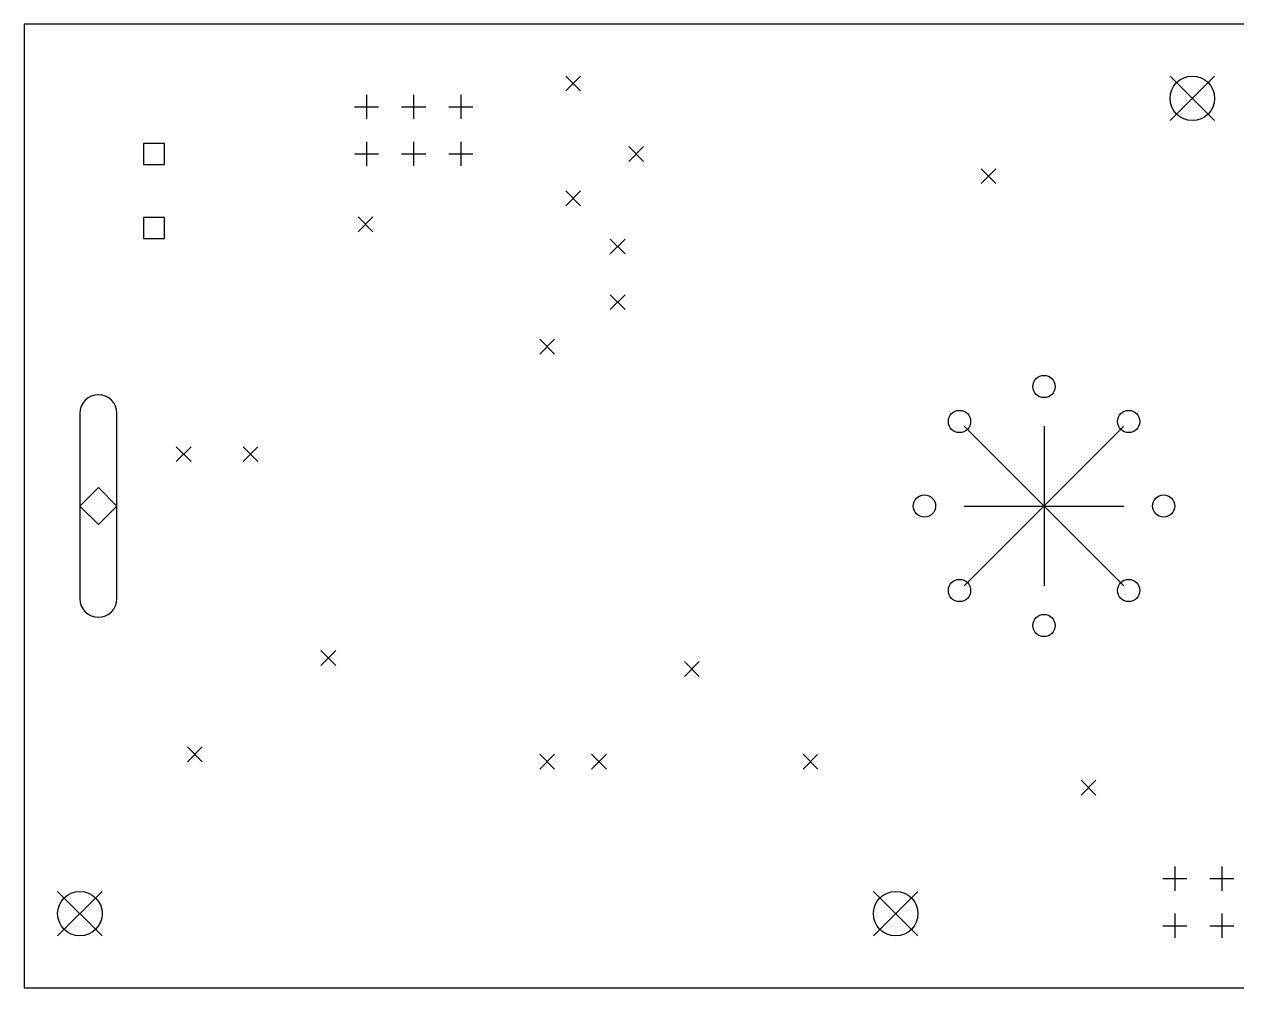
# Model space of a CAD drawing. Extents: x 13 to 79.5, y -149.9 to -100.
# Drawn here: x 15 to 47.7, y -126 to -100 of the extents above; entities that cross this region are included whole.
import ezdxf

# ---------------------------------------------------------------- set-up
doc = ezdxf.new("R2010")
doc.units = 0
doc.layers.add('BLACK', color=7, linetype='CONTINUOUS')

msp = doc.modelspace()

# ---------------------------------------------------------------- linework, layer by layer
at = {"layer": 'BLACK', "linetype": 'CONTINUOUS'}
for p, q in [((15, -100), (15, -126)), ((70, -100), (15, -100)), ((29.6, -101.4), (30, -101.8)), ((30, -101.4), (29.6, -101.8)), ((45.9, -101.4), (47.1, -102.6)), ((47.1, -101.4), (45.9, -102.6)), ((24.23, -101.905), (24.23, -102.555)), ((25.5, -101.905), (25.5, -102.555)), ((26.77, -101.905), (26.77, -102.555)), ((23.905, -102.23), (24.555, -102.23)), ((25.175, -102.23), (25.825, -102.23)), ((26.445, -102.23), (27.095, -102.23)), ((18.7828, -103.217), (18.2172, -103.217)), ((18.2172, -103.217), (18.2172, -103.783)), ((18.7828, -103.783), (18.7828, -103.217)), ((24.23, -103.175), (24.23, -103.825)), ((25.5, -103.175), (25.5, -103.825)), ((26.77, -103.175), (26.77, -103.825)), ((31.3, -103.3), (31.7, -103.7)), ((31.7, -103.3), (31.3, -103.7)), ((23.905, -103.5), (24.555, -103.5)), ((25.175, -103.5), (25.825, -103.5)), ((26.445, -103.5), (27.095, -103.5)), ((18.2172, -103.783), (18.7828, -103.783)), ((40.8, -103.9), (41.2, -104.3)), ((41.2, -103.9), (40.8, -104.3)), ((29.6, -104.5), (30, -104.9)), ((30, -104.5), (29.6, -104.9)), ((18.7828, -105.217), (18.2172, -105.217)), ((18.2172, -105.217), (18.2172, -105.783)), ((18.7828, -105.783), (18.7828, -105.217)), ((24, -105.2), (24.4, -105.6)), ((24.4, -105.2), (24, -105.6)), ((18.2172, -105.783), (18.7828, -105.783)), ((30.8, -105.8), (31.2, -106.2)), ((31.2, -105.8), (30.8, -106.2)), ((30.8, -107.3), (31.2, -107.7)), ((31.2, -107.3), (30.8, -107.7)), ((28.9, -108.5), (29.3, -108.9)), ((29.3, -108.5), (28.9, -108.9)), ((16.5, -110.5), (16.5, -115.5)), ((17.5, -115.5), (17.5, -110.5)), ((40.35, -110.85), (44.65, -115.15)), ((44.65, -110.85), (40.35, -115.15)), ((42.5, -110.85), (42.5, -115.15)), ((19.1, -111.4), (19.5, -111.8)), ((19.5, -111.4), (19.1, -111.8)), ((20.9, -111.4), (21.3, -111.8)), ((21.3, -111.4), (20.9, -111.8)), ((17, -112.5), (16.5, -113)), ((17.5, -113), (17, -112.5)), ((16.5, -113), (17, -113.5)), ((17, -113.5), (17.5, -113)), ((40.35, -113), (44.65, -113)), ((23, -116.9), (23.4, -117.3)), ((23.4, -116.9), (23, -117.3)), ((32.8, -117.2), (33.2, -117.6)), ((33.2, -117.2), (32.8, -117.6)), ((19.4, -119.5), (19.8, -119.9)), ((19.8, -119.5), (19.4, -119.9)), ((28.9, -119.7), (29.3, -120.1)), ((29.3, -119.7), (28.9, -120.1)), ((30.3, -119.7), (30.7, -120.1)), ((30.7, -119.7), (30.3, -120.1)), ((36, -119.7), (36.4, -120.1)), ((36.4, -119.7), (36, -120.1)), ((43.5, -120.4), (43.9, -120.8)), ((43.9, -120.4), (43.5, -120.8)), ((46.025, -122.73), (46.025, -123.38)), ((47.295, -122.73), (47.295, -123.38)), ((45.7, -123.055), (46.35, -123.055)), ((46.97, -123.055), (47.62, -123.055)), ((15.9, -123.4), (17.1, -124.6)), ((17.1, -123.4), (15.9, -124.6)), ((37.9, -123.4), (39.1, -124.6)), ((39.1, -123.4), (37.9, -124.6)), ((46.025, -124), (46.025, -124.65)), ((47.295, -124), (47.295, -124.65)), ((45.7, -124.325), (46.35, -124.325)), ((46.97, -124.325), (47.62, -124.325)), ((15, -126), (70, -126))]:
    msp.add_line(p, q, dxfattribs=at)
at = {"layer": 'BLACK'}
for centre, radius in [((46.5, -102), 0.6), ((42.5, -109.775), 0.3), ((40.2196, -110.72), 0.3), ((44.7804, -110.72), 0.3), ((39.275, -113), 0.3), ((45.725, -113), 0.3), ((40.2196, -115.28), 0.3), ((44.7804, -115.28), 0.3), ((42.5, -116.225), 0.3), ((16.5, -124), 0.6), ((38.5, -124), 0.6)]:
    msp.add_circle(centre, radius, dxfattribs=at)
for centre, start, end in [((17, -110.5), 0, 180), ((17, -115.5), 180, 360)]:
    msp.add_arc(centre, 0.5, start, end, dxfattribs=at)

doc.saveas('drawing.dxf')
